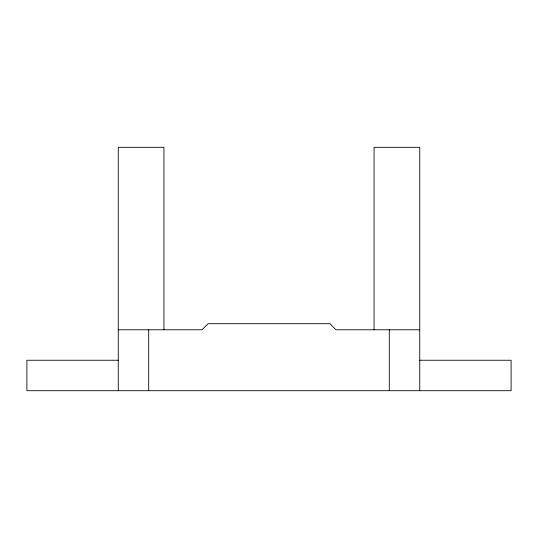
<?xml version="1.0" encoding="UTF-8"?>
<svg xmlns="http://www.w3.org/2000/svg" width="538" height="538" viewBox="0 0 538 538"><rect width="100%" height="100%" fill="white"/><g stroke="black" fill="none" stroke-linecap="round" stroke-linejoin="round"><path stroke-width="0.81" d="M118.259 329.787L202.006 329.787L208.092 323.701L329.908 323.701L335.994 329.787L419.741 329.787M118.259 360.245L26.9 360.245L26.9 390.696L511.1 390.696L511.1 360.245L419.741 360.245M419.741 390.696L419.741 147.304L374.065 147.304L374.065 329.787M389.29 329.787L389.29 390.696M163.935 329.787L163.935 147.304L118.259 147.304L118.259 390.696M148.71 329.787L148.71 390.696"/></g></svg>
